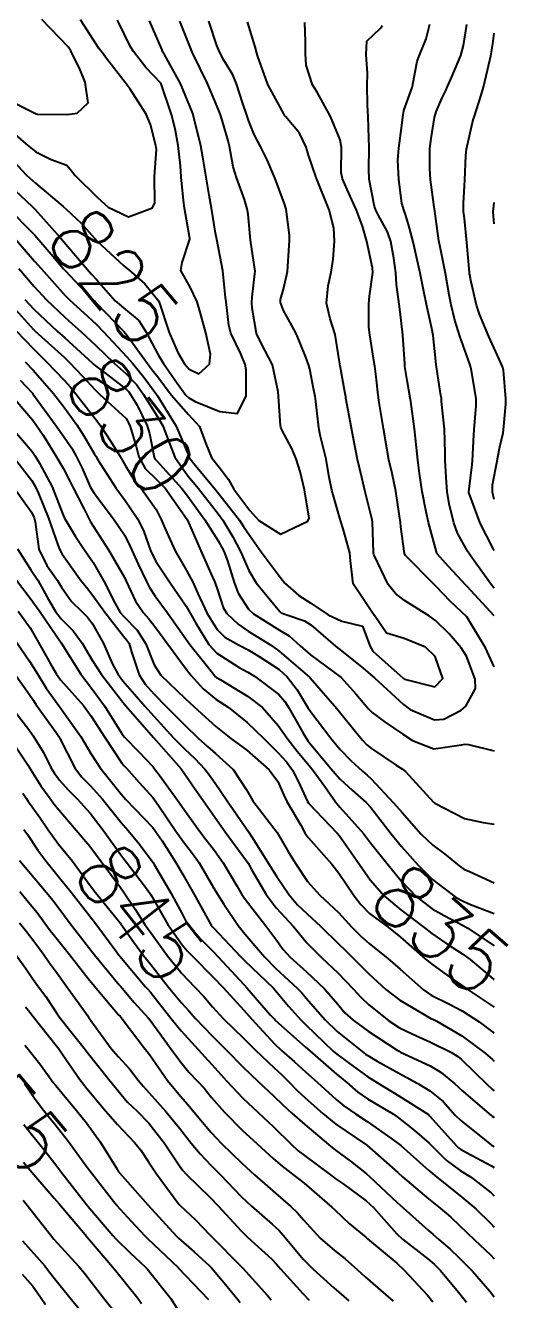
# Model space of a CAD drawing. Header units: metres. Extents: x 307586 to 320046, y 7427249 to 7434250.
# Drawn here: x 320014.8 to 320045.8, y 7429487.6 to 7429569.3 of the extents above; entities that cross this region are included whole.
import ezdxf
from ezdxf.enums import TextEntityAlignment as Align

# ---------------------------------------------------------------- set-up
doc = ezdxf.new("R2010")
doc.units = ezdxf.units.M
doc.header["$MEASUREMENT"] = 0
for name, color, linetype in [('Cotas', 45, 'Continuous'), ('Curvas de Nivel 1m', 11, 'Continuous'), ('Curvas de Nivel 5m', 15, 'Continuous')]:
    doc.layers.add(name, color=color, linetype=linetype)
doc.styles.add('Style-STANDARD', font='STANDARD.shx')

msp = doc.modelspace()

# ---------------------------------------------------------------- linework, layer by layer
at = {"layer": 'Curvas de Nivel 1m', "flags": 128}
for points, elevation in [([(320013.478, 7429559.409), (320015.246, 7429557.732), (320015.451, 7429557.521), (320017.065, 7429555.714), (320017.427, 7429555.294), (320018.797, 7429553.689), (320019.085, 7429553.37), (320019.396, 7429553.033), (320020.6, 7429551.668), (320021.376, 7429550.993), (320022.117, 7429550.395), (320022.587, 7429549.642), (320023.341, 7429548.187), (320023.695, 7429547.626), (320024.559, 7429546.379), (320025.131, 7429545.612), (320025.31, 7429545.426), (320025.722, 7429545.191), (320027.297, 7429544.558), (320028.436, 7429544.432), (320029, 7429545.565), (320028.985, 7429547.221), (320028.934, 7429547.566), (320028.653, 7429548.26), (320028.019, 7429549.58), (320027.876, 7429550.09), (320027.702, 7429551.585), (320027.676, 7429551.876), (320027.489, 7429553.589), (320027.41, 7429554.036), (320027.109, 7429555.593), (320027.037, 7429555.994), (320026.761, 7429557.597), (320026.62, 7429558.444), (320026.428, 7429559.601), (320026.214, 7429560.885), (320026.08, 7429561.604), (320025.621, 7429563.51), (320025.589, 7429563.609), (320025.526, 7429563.794), (320024.778, 7429565.618), (320023.768, 7429567.431), (320023.653, 7429567.629), (320023.576, 7429567.809), (320022.784, 7429569.642)], 826), ([(320013.514, 7429562.905), (320014.871, 7429561.736), (320015.498, 7429561.224), (320016.492, 7429560.721), (320017.489, 7429560.368), (320017.788, 7429560.007), (320018.018, 7429559.702), (320019.462, 7429558.297), (320020.143, 7429557.673), (320021.447, 7429557.041), (320022.983, 7429557.637), (320023.133, 7429557.959), (320023.11, 7429559.636), (320023.236, 7429561.37), (320023.21, 7429561.634), (320022.849, 7429562.972), (320022.585, 7429563.644), (320021.547, 7429565.256), (320021.223, 7429565.663), (320020.031, 7429567.212), (320019.685, 7429567.679), (320019.575, 7429567.834), (320018.375, 7429569.698)], 824), ([(320013.537, 7429564.668), (320015.393, 7429563.731), (320015.522, 7429563.666), (320015.603, 7429563.649), (320017.522, 7429563.623), (320018.156, 7429563.701), (320018.858, 7429564.365), (320018.676, 7429565.693), (320018.351, 7429566.488), (320017.748, 7429567.707), (320017.577, 7429567.959), (320015.89, 7429569.727)], 823), ([(320013.58, 7429557.749), (320015.434, 7429555.875), (320015.565, 7429555.729), (320016.485, 7429554.651), (320017.288, 7429553.711), (320017.402, 7429553.583), (320018.313, 7429552.617), (320019.234, 7429551.682), (320019.308, 7429551.607), (320019.382, 7429551.541), (320021.178, 7429549.662), (320021.36, 7429549.436), (320022.658, 7429547.64), (320022.951, 7429547.257), (320023.324, 7429546.772), (320024.181, 7429545.621), (320025.294, 7429544.357), (320026.006, 7429543.603), (320026.424, 7429542.446), (320026.773, 7429541.595), (320027.257, 7429540.975), (320027.869, 7429540.2), (320028.212, 7429539.575), (320029.222, 7429538.193), (320029.814, 7429537.554), (320031.204, 7429536.676), (320032.955, 7429537.514), (320033.03, 7429537.699), (320032.739, 7429539.518), (320032.447, 7429540.714), (320032.193, 7429541.526), (320031.92, 7429542.18), (320031.281, 7429543.377), (320031.211, 7429543.541), (320031.192, 7429543.633), (320031.06, 7429545.543), (320031.046, 7429545.813), (320030.679, 7429547.547), (320029.929, 7429548.979), (320029.649, 7429549.557), (320029.379, 7429551.183), (320029.354, 7429551.532), (320029.352, 7429551.56), (320029.386, 7429551.895), (320029.56, 7429553.4), (320029.566, 7429553.558), (320029.418, 7429554.547), (320029.274, 7429555.562), (320029.112, 7429557.227), (320029.051, 7429557.566), (320028.877, 7429558.153), (320028.365, 7429559.577), (320028.169, 7429560.259), (320027.92, 7429561.584), (320027.84, 7429561.919), (320027.518, 7429563.049), (320027.35, 7429563.592), (320027.249, 7429563.871), (320026.509, 7429565.6), (320025.572, 7429567.537), (320025.539, 7429567.61), (320025.507, 7429567.677), (320024.731, 7429569.619)], 827), ([(320014.083, 7429555.743), (320015.41, 7429554.214), (320015.836, 7429553.726), (320017.386, 7429552.01), (320017.531, 7429551.855), (320017.684, 7429551.705), (320018.575, 7429550.892), (320019.368, 7429550.153), (320019.842, 7429549.675), (320021.339, 7429548.07), (320021.699, 7429547.655), (320022.437, 7429546.756), (320023.268, 7429545.631), (320023.312, 7429545.569), (320024.5, 7429543.618), (320025.265, 7429541.792), (320025.348, 7429541.609), (320025.638, 7429541.227), (320026.98, 7429539.593), (320027.238, 7429539.269), (320028.564, 7429537.57), (320028.826, 7429537.183), (320029.203, 7429536.607), (320029.963, 7429535.552), (320031.168, 7429533.912), (320031.469, 7429533.535), (320032.369, 7429532.736), (320033.15, 7429532.256), (320034.248, 7429531.499), (320035.139, 7429531.099), (320036.445, 7429530.786), (320036.95, 7429529.463), (320037.119, 7429529.178), (320039.058, 7429527.44), (320039.093, 7429527.41), (320039.158, 7429527.374), (320041.088, 7429526.891), (320041.607, 7429527.412), (320041.114, 7429528.836), (320040.502, 7429529.426), (320039.128, 7429529.991), (320038.002, 7429530.322), (320037.235, 7429531.469), (320037.199, 7429531.525), (320037.144, 7429531.574), (320035.854, 7429533.483), (320035.694, 7429534.976), (320035.646, 7429535.485), (320035.208, 7429537.031), (320035.072, 7429537.491), (320035.007, 7429537.701), (320034.498, 7429539.497), (320034.299, 7429540.453), (320034.116, 7429541.501), (320033.749, 7429543.034), (320033.656, 7429543.506), (320033.43, 7429545.39), (320033.412, 7429545.509), (320033.318, 7429546.031), (320033.083, 7429547.267), (320033.014, 7429547.515), (320032.813, 7429548.045), (320032.218, 7429549.527), (320031.923, 7429550.086), (320031.378, 7429551.028), (320031.188, 7429551.542), (320031.187, 7429551.74), (320031.392, 7429552.415), (320031.651, 7429553.536), (320031.754, 7429555.209), (320031.77, 7429555.535), (320031.779, 7429555.878), (320031.551, 7429557.539), (320031.458, 7429557.887), (320030.828, 7429559.547), (320030.334, 7429560.712), (320029.922, 7429561.556), (320029.511, 7429562.342), (320029.155, 7429563.201), (320029.029, 7429563.567), (320028.776, 7429564.329), (320028.382, 7429565.578), (320028.143, 7429566.165), (320027.568, 7429567.104), (320027.299, 7429567.593), (320027.119, 7429568.055), (320026.596, 7429569.6)], 828), ([(320014.416, 7429553.74), (320015.391, 7429552.579), (320016.195, 7429551.722), (320017.372, 7429550.607), (320017.845, 7429550.181), (320018.382, 7429549.695), (320019.35, 7429548.789), (320020.535, 7429547.668), (320021.326, 7429546.942), (320021.95, 7429546.282), (320022.411, 7429545.644), (320023.292, 7429544.265), (320023.658, 7429543.626), (320023.888, 7429543.013), (320024.41, 7429541.619), (320025.251, 7429540.419), (320025.934, 7429539.603), (320027.219, 7429537.972), (320027.493, 7429537.586), (320028.142, 7429536.516), (320028.64, 7429535.568), (320029.175, 7429534.355), (320029.635, 7429533.555), (320031.145, 7429531.714), (320031.246, 7429531.641), (320031.547, 7429531.534), (320032.736, 7429531.113), (320033.136, 7429530.856), (320034.729, 7429529.494), (320035.118, 7429529.186), (320036.515, 7429528.055), (320037.095, 7429527.571), (320037.215, 7429527.459), (320039.076, 7429525.745), (320039.505, 7429525.436), (320041.063, 7429524.764), (320041.675, 7429524.799), (320042.78, 7429525.394), (320043.076, 7429525.649), (320043.705, 7429526.766), (320043.673, 7429527.384), (320043.115, 7429528.847), (320042.786, 7429529.395), (320042.016, 7429530.291), (320041.14, 7429531.136), (320040.75, 7429531.424), (320039.153, 7429532.42), (320038.578, 7429532.869), (320038.094, 7429533.456), (320037.191, 7429535.369), (320037.163, 7429535.47), (320037.157, 7429535.507), (320037.099, 7429537.471), (320037.084, 7429537.603), (320036.601, 7429539.476), (320036.404, 7429540.326), (320036.129, 7429541.481), (320035.846, 7429542.915), (320035.747, 7429543.485), (320035.388, 7429545.413), (320035.377, 7429545.489), (320035.316, 7429545.81), (320035.018, 7429547.493), (320034.966, 7429547.866), (320034.698, 7429549.497), (320034.372, 7429550.501), (320034.136, 7429551.502), (320034.263, 7429552.632), (320034.453, 7429553.5), (320034.581, 7429554.333), (320034.655, 7429555.498), (320034.616, 7429556.323), (320034.324, 7429557.501), (320033.521, 7429559.471), (320033.504, 7429559.51), (320033.484, 7429559.574), (320032.998, 7429561.017), (320032.835, 7429561.52), (320032.405, 7429562.419), (320031.522, 7429563.481), (320031.475, 7429563.54), (320031.399, 7429563.667), (320030.393, 7429565.552), (320029.72, 7429567.41), (320029.685, 7429567.559), (320029.579, 7429567.961), (320029.07, 7429569.568)], 829), ([(320044.903, 7429531.437), (320043.162, 7429533.33), (320043.132, 7429533.36), (320043.104, 7429533.391), (320041.981, 7429534.608), (320041.238, 7429535.419), (320041.221, 7429535.447), (320041.194, 7429535.539), (320040.689, 7429537.425), (320040.539, 7429538.111), (320040.287, 7429539.43), (320040.103, 7429540.583), (320039.999, 7429541.433), (320039.857, 7429542.854), (320039.794, 7429543.435), (320039.55, 7429545.197), (320039.508, 7429545.438), (320039.324, 7429546.545), (320039.198, 7429547.309), (320039.177, 7429547.442), (320039.163, 7429547.615), (320039.042, 7429549.445), (320038.879, 7429550.949), (320038.808, 7429551.449), (320038.642, 7429552.698), (320038.587, 7429553.452), (320038.475, 7429554.396), (320038.266, 7429555.458), (320038.058, 7429556.08), (320037.45, 7429557.184), (320037.307, 7429557.471), (320037.222, 7429557.707), (320036.892, 7429559.476), (320036.87, 7429560.096), (320036.878, 7429561.476), (320036.857, 7429562.129), (320036.821, 7429563.477), (320036.774, 7429564.238), (320036.751, 7429565.478), (320036.779, 7429566.26), (320036.697, 7429567.479), (320036.742, 7429568.322), (320037.598, 7429569.143), (320037.728, 7429569.341)], 831), ([(320044.903, 7429533.216), (320044.773, 7429533.374), (320043.607, 7429534.966), (320043.325, 7429535.389), (320043.195, 7429535.595), (320042.552, 7429536.746), (320042.317, 7429537.403), (320042.019, 7429538.621), (320041.875, 7429539.411), (320041.832, 7429539.995), (320041.762, 7429541.413), (320041.752, 7429541.897), (320041.706, 7429543.414), (320041.532, 7429545.194), (320041.512, 7429545.417), (320041.489, 7429545.592), (320041.324, 7429546.567), (320041.197, 7429547.421), (320041.182, 7429547.574), (320040.987, 7429549.424), (320040.91, 7429549.883), (320040.567, 7429551.428), (320040.342, 7429552.482), (320040.149, 7429553.433), (320039.793, 7429555.07), (320039.704, 7429555.437), (320039.443, 7429556.4), (320039.203, 7429557.196), (320039.117, 7429557.445), (320038.988, 7429557.919), (320038.782, 7429559.451), (320038.728, 7429560.684), (320038.783, 7429561.451), (320038.976, 7429562.907), (320039.037, 7429563.447), (320039.109, 7429563.866), (320039.548, 7429565.12), (320039.631, 7429565.359), (320039.653, 7429565.439), (320039.967, 7429567.038), (320040.115, 7429567.435), (320040.548, 7429568.471), (320040.768, 7429569.428)], 832), ([(320044.903, 7429535.639), (320044.862, 7429535.708), (320043.999, 7429537.382), (320043.285, 7429539.347), (320043.279, 7429539.39), (320043.491, 7429541.157), (320043.512, 7429541.388), (320043.599, 7429543.067), (320043.62, 7429543.387), (320043.75, 7429544.942), (320043.737, 7429545.386), (320043.429, 7429547.292), (320043.404, 7429547.389), (320043.336, 7429547.588), (320042.697, 7429549.4), (320042.377, 7429550.409), (320042.138, 7429551.409), (320042.02, 7429552.041), (320041.768, 7429553.415), (320041.428, 7429555.117), (320041.366, 7429555.421), (320041.345, 7429555.509), (320041.096, 7429557.424), (320041.034, 7429557.849), (320040.815, 7429559.427), (320040.768, 7429560.15), (320040.781, 7429561.427), (320040.849, 7429562.087), (320041.065, 7429563.425), (320041.169, 7429563.783), (320041.541, 7429564.647), (320041.799, 7429565.166), (320041.912, 7429565.415), (320042.177, 7429566.028), (320042.763, 7429567.402), (320042.931, 7429568.051), (320043.141, 7429569.397)], 833), ([(320044.903, 7429538.913), (320044.786, 7429539.375), (320044.783, 7429539.839), (320045.093, 7429541.372), (320045.119, 7429541.517), (320045.272, 7429542.282), (320045.47, 7429543.179), (320045.5, 7429543.368), (320045.648, 7429545.027), (320045.645, 7429545.367), (320045.496, 7429547.203), (320045.463, 7429547.369), (320045.337, 7429547.675), (320044.548, 7429549.378), (320043.949, 7429550.813), (320043.762, 7429551.386), (320043.399, 7429552.972), (320043.336, 7429553.325), (320043.323, 7429553.391), (320043.311, 7429553.485), (320043.147, 7429555.394), (320042.998, 7429556.947), (320042.943, 7429557.398), (320042.924, 7429557.935), (320043.022, 7429559.397), (320043.085, 7429560.982), (320043.127, 7429561.396), (320043.52, 7429563.106), (320043.575, 7429563.337), (320043.586, 7429563.389), (320044.066, 7429564.864), (320044.205, 7429565.383), (320044.469, 7429566.475), (320044.68, 7429567.379), (320044.807, 7429568.156), (320044.903, 7429568.839)], 834), ([(320013.623, 7429551.748), (320015.364, 7429549.818), (320015.45, 7429549.729), (320017.338, 7429548.023), (320017.667, 7429547.705), (320018.472, 7429546.841), (320019.316, 7429545.947), (320019.598, 7429545.677), (320021.29, 7429544.113), (320021.541, 7429543.656), (320021.929, 7429542.309), (320022.104, 7429541.647), (320022.514, 7429540.899), (320023.249, 7429540.191), (320023.792, 7429539.625), (320025.213, 7429537.625), (320025.237, 7429537.585), (320026.089, 7429535.601), (320026.845, 7429533.916), (320026.986, 7429533.592), (320027.158, 7429533.099), (320027.527, 7429531.965), (320027.75, 7429531.581), (320028.471, 7429530.905), (320029.132, 7429530.46), (320030.615, 7429529.545), (320031.117, 7429529.176), (320033.051, 7429527.511), (320033.069, 7429527.487), (320033.092, 7429527.457), (320034.809, 7429525.493), (320035.068, 7429525.174), (320036.463, 7429523.469), (320036.743, 7429523.168), (320037.038, 7429522.922), (320038.615, 7429521.856), (320039.024, 7429521.591), (320039.205, 7429521.438), (320041.003, 7429519.468), (320041.031, 7429519.448), (320041.086, 7429519.419), (320042.989, 7429518.437), (320044.19, 7429518.173), (320044.903, 7429518.067)], 831), ([(320014.235, 7429549.741), (320015.346, 7429548.588), (320016.214, 7429547.721), (320017.321, 7429546.566), (320017.728, 7429546.115), (320018.072, 7429545.699), (320019.289, 7429544.118), (320019.624, 7429543.677), (320020.308, 7429542.635), (320020.923, 7429541.663), (320021.257, 7429541.066), (320021.793, 7429540.196), (320022.239, 7429539.645), (320023.222, 7429538.256), (320023.544, 7429537.627), (320023.802, 7429537.029), (320024.442, 7429535.618), (320025.174, 7429534.356), (320025.568, 7429533.606), (320025.889, 7429532.87), (320026.5, 7429531.596), (320027.133, 7429530.562), (320027.62, 7429530.075), (320028.502, 7429529.569), (320029.118, 7429529.248), (320029.826, 7429528.839), (320031.1, 7429527.996), (320031.622, 7429527.532), (320032.256, 7429526.694), (320032.974, 7429525.511), (320033.071, 7429525.361), (320034.497, 7429523.495), (320035.036, 7429522.847), (320035.702, 7429522.152), (320036.448, 7429521.469), (320036.761, 7429521.205), (320037.018, 7429520.969), (320038.451, 7429519.446), (320038.994, 7429518.824), (320040.214, 7429517.428), (320040.966, 7429516.724), (320041.706, 7429516.154), (320042.654, 7429515.394), (320042.95, 7429515.187), (320043.309, 7429515.025), (320044.903, 7429514.304)], 832), ([(320014.824, 7429547.735), (320015.328, 7429547.199), (320016.633, 7429545.717), (320017.3, 7429544.852), (320018.131, 7429543.697), (320018.589, 7429543.003), (320019.264, 7429541.812), (320019.342, 7429541.679), (320019.482, 7429541.457), (320020.639, 7429539.666), (320021.231, 7429538.836), (320022.046, 7429537.647), (320022.426, 7429536.862), (320022.863, 7429535.635), (320023.183, 7429534.965), (320024.082, 7429533.621), (320025.147, 7429532.05), (320025.41, 7429531.607), (320025.768, 7429530.973), (320026.608, 7429529.595), (320027.115, 7429529.043), (320028.553, 7429528.116), (320029.097, 7429527.817), (320029.532, 7429527.556), (320031.082, 7429526.4), (320031.48, 7429525.937), (320031.731, 7429525.53), (320032.655, 7429523.909), (320032.887, 7429523.512), (320032.954, 7429523.423), (320033.041, 7429523.316), (320034.542, 7429521.495), (320035.018, 7429520.957), (320035.787, 7429520.255), (320036.698, 7429519.465), (320036.998, 7429519.137), (320038.285, 7429517.447), (320038.965, 7429516.624), (320040.028, 7429515.429), (320040.939, 7429514.507), (320042.395, 7429513.398), (320042.742, 7429513.213), (320042.92, 7429513.127), (320043.385, 7429512.919), (320044.903, 7429512.326)], 833), ([(320014.493, 7429546.567), (320015.284, 7429545.73), (320015.312, 7429545.693), (320016.74, 7429543.715), (320017.275, 7429542.968), (320017.786, 7429542.22), (320018.092, 7429541.698), (320018.471, 7429540.908), (320019.015, 7429539.683), (320019.237, 7429539.304), (320020.483, 7429537.667), (320021.202, 7429536.589), (320021.512, 7429535.971), (320021.651, 7429535.653), (320022.073, 7429534.753), (320022.596, 7429533.639), (320022.791, 7429533.267), (320023.154, 7429532.702), (320023.939, 7429531.622), (320025.127, 7429529.968), (320025.391, 7429529.607), (320026.509, 7429528.182), (320026.986, 7429527.582), (320027.037, 7429527.525), (320027.092, 7429527.482), (320027.319, 7429527.349), (320029.08, 7429526.283), (320030.038, 7429525.55), (320031.056, 7429524.405), (320031.671, 7429523.531), (320032.262, 7429522.749), (320033.026, 7429521.838), (320033.288, 7429521.507), (320034.029, 7429520.483), (320034.726, 7429519.493), (320034.998, 7429519.156), (320036.517, 7429517.467), (320036.715, 7429517.209), (320036.967, 7429516.867), (320038.095, 7429515.449), (320038.938, 7429514.437), (320039.891, 7429513.43), (320040.915, 7429512.635), (320041.697, 7429512.195), (320042.905, 7429511.569), (320043.212, 7429511.387), (320044.892, 7429510.263), (320044.903, 7429510.256)], 834), ([(320013.765, 7429543.745), (320015.265, 7429541.987), (320015.446, 7429541.728), (320015.746, 7429541.237), (320016.554, 7429539.717), (320017.217, 7429538.007), (320017.341, 7429537.708), (320018.043, 7429536.539), (320018.612, 7429535.689), (320019.181, 7429534.855), (320019.868, 7429533.673), (320020.592, 7429532.222), (320020.916, 7429531.662), (320021.14, 7429531.395), (320022.005, 7429530.521), (320022.567, 7429529.638), (320023.103, 7429528.294), (320023.517, 7429527.626), (320025.078, 7429526.135), (320025.351, 7429525.881), (320025.652, 7429525.601), (320027.054, 7429524.332), (320028.02, 7429523.57), (320029.036, 7429522.819), (320030.475, 7429521.545), (320031.015, 7429520.798), (320031.41, 7429519.937), (320031.612, 7429519.531), (320032.501, 7429517.996), (320032.761, 7429517.513), (320032.84, 7429517.38), (320032.97, 7429517.204), (320034.484, 7429515.495), (320034.944, 7429514.914), (320035.926, 7429513.475), (320036.35, 7429512.902), (320036.912, 7429512.342), (320038.092, 7429511.448), (320038.897, 7429510.822), (320040.479, 7429509.424), (320040.878, 7429509.093), (320041.91, 7429508.361), (320042.858, 7429507.697), (320043.289, 7429507.386), (320044.843, 7429506.356), (320044.903, 7429506.312)], 836), ([(320013.988, 7429541.743), (320015.247, 7429540.121), (320015.479, 7429539.728), (320015.672, 7429539.29), (320016.306, 7429537.719), (320016.916, 7429535.993), (320017.016, 7429535.712), (320017.188, 7429535.402), (320018.42, 7429533.691), (320018.746, 7429533.273), (320019.154, 7429532.754), (320019.925, 7429531.672), (320021.128, 7429530.124), (320021.34, 7429529.872), (320021.48, 7429529.655), (320021.649, 7429529.118), (320022.137, 7429527.644), (320022.51, 7429527.062), (320023.081, 7429526.431), (320023.873, 7429525.622), (320025.055, 7429524.423), (320025.91, 7429523.597), (320026.505, 7429523.056), (320027.033, 7429522.605), (320028.151, 7429521.569), (320029.01, 7429520.272), (320029.43, 7429519.556), (320030.973, 7429517.54), (320031.709, 7429516.277), (320032.184, 7429515.522), (320032.936, 7429514.382), (320033.715, 7429513.502), (320034.912, 7429512.402), (320035.346, 7429511.922), (320035.749, 7429511.477), (320036.335, 7429510.906), (320036.892, 7429510.408), (320038.073, 7429509.448), (320038.873, 7429508.753), (320040.358, 7429507.425), (320040.85, 7429507.1), (320041.985, 7429506.544), (320042.84, 7429506.091), (320043.933, 7429505.379), (320044.823, 7429504.724), (320044.903, 7429504.665)], 837), ([(320014.059, 7429539.742), (320015.218, 7429538.09), (320015.404, 7429537.728), (320015.468, 7429537.469), (320015.701, 7429535.725), (320016.217, 7429534.68), (320016.895, 7429533.713), (320017.159, 7429533.284), (320017.799, 7429532.349), (320018.481, 7429531.69), (320018.816, 7429531.361), (320019.135, 7429530.927), (320019.842, 7429529.673), (320020.427, 7429528.343), (320020.792, 7429527.663), (320021.089, 7429527.266), (320021.841, 7429526.409), (320022.494, 7429525.639), (320023.063, 7429524.991), (320024.331, 7429523.617), (320025.036, 7429522.908), (320025.705, 7429522.275), (320026.353, 7429521.59), (320026.647, 7429521.214), (320027.014, 7429520.691), (320027.78, 7429519.572), (320028.977, 7429517.827), (320029.159, 7429517.558), (320029.512, 7429517.01), (320030.433, 7429515.545), (320030.941, 7429514.727), (320031.754, 7429513.528), (320032.295, 7429512.898), (320032.911, 7429512.313), (320033.792, 7429511.501), (320034.892, 7429510.409), (320035.355, 7429509.95), (320035.832, 7429509.476), (320036.868, 7429508.452), (320037.95, 7429507.449), (320038.846, 7429506.772), (320040.42, 7429505.841), (320040.835, 7429505.603), (320040.956, 7429505.54), (320041.213, 7429505.414), (320042.819, 7429504.488), (320044.313, 7429503.375), (320044.799, 7429502.952), (320044.903, 7429502.861)], 838), ([(320014.318, 7429535.739), (320015.173, 7429534.395), (320015.623, 7429533.725), (320016.227, 7429532.644), (320016.761, 7429531.714), (320017.138, 7429531.247), (320017.905, 7429530.473), (320018.466, 7429529.69), (320019.107, 7429528.592), (320019.707, 7429527.674), (320021.075, 7429525.896), (320021.184, 7429525.768), (320021.279, 7429525.657), (320023.043, 7429523.63), (320024.815, 7429521.612), (320025.02, 7429521.339), (320025.716, 7429520.306), (320026.229, 7429519.592), (320026.987, 7429518.513), (320027.644, 7429517.573), (320028.955, 7429515.8), (320029.118, 7429515.558), (320029.341, 7429515.162), (320030.28, 7429513.546), (320030.914, 7429512.694), (320031.47, 7429512.093), (320032, 7429511.524), (320032.41, 7429511.03), (320032.892, 7429510.448), (320033.83, 7429509.501), (320034.868, 7429508.52), (320035.886, 7429507.474), (320036.347, 7429506.967), (320036.843, 7429506.497), (320038.14, 7429505.447), (320038.826, 7429505.003), (320039.645, 7429504.607), (320040.813, 7429504.082), (320042.156, 7429503.4), (320042.56, 7429503.153), (320042.799, 7429502.953), (320044.423, 7429501.374), (320044.78, 7429501.055), (320044.903, 7429500.959)], 839), ([(320014.376, 7429531.738), (320015.132, 7429530.66), (320015.68, 7429529.724), (320016.451, 7429528.361), (320016.832, 7429527.704), (320016.934, 7429527.545), (320017.089, 7429527.341), (320018.557, 7429525.685), (320019.063, 7429524.997), (320019.898, 7429523.671), (320021.026, 7429521.986), (320021.171, 7429521.805), (320021.311, 7429521.656), (320022.121, 7429520.751), (320023.004, 7429519.774), (320023.116, 7429519.629), (320023.365, 7429519.259), (320024.476, 7429517.615), (320024.966, 7429516.938), (320025.55, 7429516.192), (320025.971, 7429515.595), (320026.929, 7429513.953), (320027.154, 7429513.578), (320027.564, 7429512.926), (320028.48, 7429511.564), (320028.898, 7429511.022), (320030.16, 7429509.547), (320030.872, 7429508.827), (320032.294, 7429507.518), (320032.569, 7429507.233), (320032.847, 7429506.901), (320034.052, 7429505.498), (320034.822, 7429504.75), (320036.44, 7429503.465), (320036.652, 7429503.313), (320036.8, 7429503.208), (320037.4, 7429502.851), (320038.789, 7429502.077), (320040, 7429501.428), (320040.778, 7429500.955), (320041.621, 7429500.257), (320042.402, 7429499.395), (320042.758, 7429499.038), (320044.376, 7429497.736), (320044.734, 7429497.468), (320044.901, 7429497.367), (320044.903, 7429497.366)], 841), ([(320014.267, 7429529.739), (320015.105, 7429528.52), (320015.607, 7429527.722), (320016.17, 7429526.799), (320016.957, 7429525.702), (320017.071, 7429525.552), (320018.398, 7429523.686), (320019.032, 7429522.607), (320019.623, 7429521.674), (320021.006, 7429519.961), (320021.149, 7429519.802), (320021.283, 7429519.656), (320022.977, 7429517.876), (320023.168, 7429517.628), (320023.596, 7429516.995), (320024.478, 7429515.615), (320024.941, 7429514.834), (320025.641, 7429513.599), (320026.097, 7429512.774), (320026.751, 7429511.582), (320026.817, 7429511.496), (320026.901, 7429511.405), (320028.637, 7429509.562), (320028.879, 7429509.311), (320030.739, 7429507.541), (320030.852, 7429507.421), (320031.703, 7429506.389), (320032.494, 7429505.515), (320032.828, 7429505.18), (320034.573, 7429503.492), (320034.801, 7429503.301), (320035.854, 7429502.535), (320036.787, 7429501.858), (320037.408, 7429501.454), (320038.775, 7429500.631), (320040.69, 7429499.421), (320040.762, 7429499.355), (320042.507, 7429497.393), (320042.622, 7429497.282), (320042.731, 7429497.2), (320043.127, 7429496.988), (320044.721, 7429496.135), (320044.903, 7429496.018)], 842), ([(320014.143, 7429527.739), (320015.08, 7429526.417), (320015.349, 7429526), (320015.534, 7429525.723), (320016.807, 7429523.943), (320016.977, 7429523.701), (320017, 7429523.659), (320017.042, 7429523.574), (320018, 7429521.69), (320018.44, 7429521.109), (320019.011, 7429520.535), (320019.785, 7429519.672), (320020.981, 7429518.177), (320021.42, 7429517.653), (320022.125, 7429516.803), (320022.954, 7429515.715), (320023.009, 7429515.629), (320023.103, 7429515.476), (320024.181, 7429513.617), (320024.909, 7429512.263), (320025.135, 7429511.836), (320025.288, 7429511.604), (320026.036, 7429510.735), (320026.886, 7429509.883), (320027.183, 7429509.577), (320028.856, 7429507.759), (320029.039, 7429507.558), (320030.562, 7429505.816), (320030.805, 7429505.54), (320030.832, 7429505.511), (320031.046, 7429505.32), (320032.806, 7429503.748), (320033.068, 7429503.507), (320034.788, 7429502.021), (320035.083, 7429501.782), (320035.446, 7429501.48), (320036.161, 7429500.854), (320036.773, 7429500.427), (320038.445, 7429499.443), (320038.76, 7429499.224), (320039.782, 7429498.395), (320040.736, 7429497.593), (320040.907, 7429497.417), (320041.824, 7429496.503), (320042.717, 7429495.841), (320043.453, 7429495.383), (320044.699, 7429494.412), (320044.903, 7429494.203)], 843), ([(320013.822, 7429525.743), (320015.049, 7429524.133), (320015.34, 7429523.726), (320015.986, 7429522.669), (320016.47, 7429521.708), (320016.671, 7429521.359), (320017.015, 7429520.901), (320017.579, 7429520.265), (320018.159, 7429519.688), (320018.989, 7429518.779), (320019.828, 7429517.671), (320020.957, 7429516.102), (320021.146, 7429515.848), (320021.299, 7429515.655), (320022.468, 7429514.099), (320022.821, 7429513.632), (320022.864, 7429513.572), (320022.921, 7429513.468), (320023.98, 7429511.619), (320024.89, 7429510.311), (320025.216, 7429509.935), (320025.543, 7429509.6), (320026.863, 7429508.273), (320027.523, 7429507.573), (320028.839, 7429506.12), (320029.35, 7429505.555), (320030.809, 7429503.96), (320031.261, 7429503.533), (320032.089, 7429502.814), (320032.79, 7429502.177), (320033.546, 7429501.502), (320034.772, 7429500.387), (320035.263, 7429499.978), (320035.996, 7429499.471), (320036.756, 7429498.971), (320038.276, 7429497.909), (320038.735, 7429497.579), (320038.912, 7429497.438), (320040.717, 7429495.837), (320040.939, 7429495.641), (320041.218, 7429495.412), (320042.696, 7429494.241), (320043.72, 7429493.38), (320044.674, 7429492.456), (320044.903, 7429492.205)], 844), ([(320014.664, 7429520.067), (320014.877, 7429519.731), (320014.991, 7429519.569), (320015.763, 7429518.497), (320016.303, 7429517.71), (320016.574, 7429517.311), (320016.964, 7429516.793), (320017.857, 7429515.691), (320018.931, 7429514.223), (320019.339, 7429513.676), (320020.904, 7429511.727), (320020.932, 7429511.689), (320020.952, 7429511.659), (320021.763, 7429510.518), (320022.418, 7429509.637), (320022.874, 7429509.059), (320024, 7429507.619), (320024.843, 7429506.604), (320025.317, 7429506.082), (320025.75, 7429505.596), (320026.816, 7429504.481), (320027.721, 7429503.571), (320028.792, 7429502.46), (320029.753, 7429501.55), (320030.774, 7429500.604), (320031.316, 7429500.079), (320031.928, 7429499.523), (320032.752, 7429498.793), (320034.27, 7429497.495), (320034.729, 7429497.137), (320035.675, 7429496.428), (320036.715, 7429495.632), (320036.913, 7429495.458), (320038.688, 7429493.786), (320039.067, 7429493.436), (320040.669, 7429492.016), (320040.986, 7429491.736), (320041.355, 7429491.41), (320042.054, 7429490.797), (320042.651, 7429490.239), (320043.516, 7429489.381), (320044.624, 7429488.097), (320044.903, 7429487.716)], 846), ([(320014.728, 7429517.732), (320014.97, 7429517.408), (320015.634, 7429516.394), (320016.136, 7429515.712), (320016.938, 7429514.725), (320017.765, 7429513.692), (320018.909, 7429512.241), (320019.352, 7429511.676), (320020.698, 7429509.849), (320020.836, 7429509.66), (320020.882, 7429509.603), (320022.545, 7429507.635), (320022.686, 7429507.468), (320022.849, 7429507.278), (320024.158, 7429505.617), (320024.821, 7429504.808), (320025.91, 7429503.593), (320026.341, 7429503.129), (320026.794, 7429502.64), (320027.757, 7429501.57), (320028.772, 7429500.485), (320029.766, 7429499.55), (320030.749, 7429498.641), (320031.878, 7429497.523), (320032.321, 7429497.108), (320032.726, 7429496.789), (320034.494, 7429495.492), (320034.71, 7429495.329), (320035.211, 7429494.976), (320036.689, 7429493.885), (320037.153, 7429493.455), (320038.666, 7429491.766), (320039.014, 7429491.436), (320040.65, 7429490.157), (320041.052, 7429489.819), (320041.447, 7429489.408), (320042.622, 7429488.026), (320043.118, 7429487.385)], 847), ([(320014.466, 7429515.735), (320014.944, 7429515.156), (320016.176, 7429513.711), (320016.512, 7429513.299), (320016.914, 7429512.759), (320017.711, 7429511.692), (320018.888, 7429510.164), (320019.267, 7429509.676), (320020.854, 7429507.754), (320020.93, 7429507.659), (320021.814, 7429506.617), (320022.718, 7429505.632), (320022.831, 7429505.492), (320024.188, 7429503.616), (320024.795, 7429502.781), (320025.325, 7429502.139), (320025.856, 7429501.594), (320026.304, 7429501.112), (320026.772, 7429500.528), (320027.599, 7429499.572), (320028.746, 7429498.414), (320029.691, 7429497.55), (320030.724, 7429496.608), (320031.297, 7429496.11), (320032.065, 7429495.52), (320032.706, 7429495.024), (320034.496, 7429493.492), (320034.681, 7429493.317), (320035.618, 7429492.421), (320036.664, 7429491.548), (320036.772, 7429491.459), (320038.647, 7429489.879), (320039.136, 7429489.435), (320040.619, 7429487.834), (320040.962, 7429487.415)], 848), ([(320014.47, 7429513.735), (320014.918, 7429513.198), (320015.582, 7429512.392), (320016.085, 7429511.712), (320016.428, 7429511.239), (320016.892, 7429510.654), (320017.658, 7429509.692), (320018.86, 7429508.166), (320019.263, 7429507.676), (320020.834, 7429505.813), (320020.906, 7429505.732), (320020.967, 7429505.658), (320021.515, 7429504.958), (320022.525, 7429503.634), (320022.647, 7429503.478), (320022.799, 7429503.274), (320023.947, 7429501.618), (320024.773, 7429500.612), (320025.243, 7429500.078), (320025.638, 7429499.597), (320026.743, 7429498.285), (320027.417, 7429497.573), (320028.72, 7429496.299), (320029.539, 7429495.552), (320030.698, 7429494.537), (320031.866, 7429493.522), (320032.284, 7429493.121), (320032.675, 7429492.672), (320033.75, 7429491.499), (320034.655, 7429490.705), (320035.338, 7429490.168), (320036.127, 7429489.468), (320036.636, 7429489.005), (320038.432, 7429487.442)], 849), ([(320014.178, 7429509.737), (320014.864, 7429508.809), (320015.294, 7429508.158), (320015.612, 7429507.719), (320016.14, 7429507.005), (320016.835, 7429505.952), (320017.011, 7429505.698), (320017.755, 7429504.755), (320018.604, 7429503.682), (320018.8, 7429503.435), (320020.21, 7429501.666), (320020.776, 7429500.953), (320021.369, 7429500.251), (320021.996, 7429499.642), (320022.752, 7429498.882), (320023.742, 7429497.62), (320024.718, 7429496.139), (320024.941, 7429495.832), (320025.153, 7429495.603), (320026.691, 7429494.096), (320027.188, 7429493.575), (320028.667, 7429491.957), (320029.077, 7429491.556), (320030.649, 7429490.144), (320030.942, 7429489.831), (320031.192, 7429489.532), (320032.62, 7429487.951), (320033.04, 7429487.506)], 851), ([(320014.839, 7429506.345), (320015.116, 7429506.006), (320015.326, 7429505.723), (320016.805, 7429503.86), (320016.928, 7429503.699), (320017.229, 7429503.265), (320018.32, 7429501.685), (320018.777, 7429501.109), (320019.975, 7429499.668), (320020.75, 7429498.787), (320021.833, 7429497.643), (320022.239, 7429497.148), (320022.721, 7429496.4), (320023.236, 7429495.625), (320024.684, 7429493.666), (320024.739, 7429493.609), (320025.753, 7429492.673), (320026.664, 7429491.705), (320026.783, 7429491.579), (320028.644, 7429489.701), (320028.779, 7429489.559), (320030.356, 7429487.803), (320030.589, 7429487.54)], 852), ([(320014.805, 7429503.878), (320014.927, 7429503.728), (320015.756, 7429502.679), (320016.46, 7429501.705), (320016.593, 7429501.516), (320016.779, 7429501.283), (320018.12, 7429499.686), (320018.751, 7429498.898), (320019.627, 7429497.671), (320020.715, 7429495.916), (320020.814, 7429495.758), (320020.892, 7429495.657), (320022.683, 7429493.63), (320024.532, 7429491.611), (320024.662, 7429491.484), (320025.665, 7429490.606), (320026.644, 7429489.714), (320026.772, 7429489.579), (320027.578, 7429488.621), (320028.455, 7429487.562), (320028.611, 7429487.368)], 853), ([(320014.778, 7429501.413), (320015.46, 7429500.417), (320015.999, 7429499.711), (320016.341, 7429499.29), (320016.749, 7429498.779), (320017.599, 7429497.691), (320018.718, 7429496.155), (320019.071, 7429495.676), (320020.475, 7429493.873), (320020.647, 7429493.66), (320020.682, 7429493.615), (320021.61, 7429492.584), (320022.5, 7429491.632), (320022.582, 7429491.551), (320022.661, 7429491.476), (320024.622, 7429489.61), (320024.643, 7429489.588), (320026.56, 7429487.581), (320026.583, 7429487.551)], 854), ([(320014.719, 7429496.367), (320015.006, 7429496.016), (320015.254, 7429495.722), (320016.688, 7429494.066), (320017.003, 7429493.697), (320018.663, 7429491.718), (320018.698, 7429491.68), (320018.952, 7429491.385), (320020.422, 7429489.662), (320020.639, 7429489.396), (320022.053, 7429487.638), (320022.274, 7429487.3)], 856), ([(320014.686, 7429493.937), (320014.853, 7429493.727), (320015.661, 7429492.704), (320016.437, 7429491.703), (320016.659, 7429491.438), (320018.267, 7429489.684), (320018.636, 7429489.236), (320019.834, 7429487.668), (320020.603, 7429486.702)], 857), ([(320014.657, 7429491.316), (320016.072, 7429489.708), (320016.327, 7429489.401), (320016.626, 7429489.019), (320017.685, 7429487.689), (320018.602, 7429486.575)], 858), ([(320014.627, 7429489.174), (320015.302, 7429488.402), (320015.814, 7429487.712), (320016.131, 7429487.23)], 859)]:
    msp.add_lwpolyline(points, dxfattribs=dict(at, elevation=elevation))
at = {"layer": 'Curvas de Nivel 5m', "flags": 128}
for points, elevation in [([(320013.498, 7429561.239), (320014.904, 7429559.736), (320015.475, 7429559.203), (320017.254, 7429557.712), (320017.451, 7429557.542), (320018.401, 7429556.654), (320019.264, 7429555.683), (320019.43, 7429555.495), (320021.157, 7429553.913), (320021.404, 7429553.7), (320021.459, 7429553.659), (320022.494, 7429552.743), (320023.383, 7429551.63), (320024.059, 7429549.623), (320024.615, 7429548.347), (320025.045, 7429547.613), (320025.33, 7429547.281), (320025.953, 7429546.977), (320026.637, 7429547.597), (320026.7, 7429548.239), (320026.399, 7429549.6), (320026.039, 7429550.941), (320025.852, 7429551.605), (320025.392, 7429552.54), (320024.81, 7429553.616), (320024.898, 7429554.128), (320025.388, 7429555.61), (320025.387, 7429555.657), (320025.046, 7429557.614), (320024.98, 7429558.095), (320024.827, 7429559.617), (320024.781, 7429560.326), (320024.631, 7429561.619), (320024.442, 7429562.692), (320024.21, 7429563.623), (320023.552, 7429565.587), (320023.525, 7429565.63), (320022.553, 7429566.635), (320021.764, 7429567.657), (320021.577, 7429567.964), (320020.737, 7429569.669)], 825), ([(320044.903, 7429528.159), (320044.341, 7429529.378), (320043.143, 7429531.366), (320042.109, 7429532.362), (320041.162, 7429533.335), (320041.081, 7429533.421), (320039.191, 7429535.333), (320039.143, 7429535.441), (320038.912, 7429537.146), (320038.882, 7429537.445), (320038.832, 7429537.832), (320038.586, 7429539.45), (320038.367, 7429540.567), (320038.152, 7429541.457), (320038.006, 7429542.195), (320037.8, 7429543.462), (320037.508, 7429545.269), (320037.477, 7429545.468), (320037.455, 7429545.608), (320037.326, 7429546.771), (320037.243, 7429547.471), (320037.231, 7429547.574), (320036.922, 7429549.474), (320036.867, 7429549.976), (320036.857, 7429551.475), (320036.904, 7429551.958), (320037.122, 7429553.473), (320037.103, 7429553.778), (320036.742, 7429555.477), (320036.465, 7429556.457), (320036.067, 7429557.484), (320035.473, 7429558.807), (320035.171, 7429559.493), (320035.079, 7429559.902), (320035.098, 7429561.494), (320035.017, 7429561.985), (320034.412, 7429563.501), (320033.546, 7429565.051), (320033.256, 7429565.514), (320032.837, 7429566.792), (320032.795, 7429567.522), (320032.806, 7429568.3), (320032.756, 7429569.523)], 830), ([(320044.903, 7429556.612), (320044.828, 7429557.376), (320044.894, 7429557.943), (320044.903, 7429557.966)], 835), ([(320014.807, 7429551.736), (320015.377, 7429551.129), (320016.877, 7429549.715), (320017.356, 7429549.279), (320019.125, 7429547.683), (320019.228, 7429547.577), (320019.331, 7429547.484), (320020.024, 7429546.975), (320021.316, 7429545.97), (320021.471, 7429545.815), (320021.583, 7429545.656), (320021.998, 7429544.954), (320022.644, 7429543.64), (320022.794, 7429543.153), (320023.085, 7429541.633), (320023.143, 7429541.513), (320023.26, 7429541.384), (320024.859, 7429539.614), (320025.236, 7429539.143), (320026.335, 7429537.599), (320027.2, 7429536.25), (320027.443, 7429535.834), (320027.572, 7429535.584), (320027.794, 7429534.97), (320028.217, 7429533.574), (320028.484, 7429532.898), (320029.146, 7429531.864), (320029.466, 7429531.557), (320031.133, 7429530.523), (320031.745, 7429530.147), (320032.462, 7429529.52), (320033.114, 7429528.941), (320035.093, 7429527.49), (320036.036, 7429526.43), (320036.849, 7429525.463), (320037.07, 7429525.24), (320037.852, 7429524.662), (320039.049, 7429523.837), (320039.653, 7429523.434), (320041.038, 7429522.906), (320042.807, 7429523.16), (320043.041, 7429523.207), (320043.248, 7429523.181), (320044.903, 7429522.77)], 830), ([(320013.806, 7429545.745), (320015.287, 7429544.014), (320015.5, 7429543.728), (320015.967, 7429543.032), (320016.797, 7429541.715), (320017.255, 7429540.92), (320017.664, 7429540.121), (320017.873, 7429539.701), (320018.586, 7429538.326), (320018.898, 7429537.685), (320019.01, 7429537.482), (320019.208, 7429537.181), (320020.168, 7429535.67), (320021.167, 7429533.95), (320021.307, 7429533.658), (320021.893, 7429532.391), (320022.406, 7429531.641), (320022.751, 7429531.247), (320023.134, 7429530.755), (320023.962, 7429529.622), (320025.1, 7429528.079), (320025.463, 7429527.604), (320026.237, 7429526.745), (320027.078, 7429526.079), (320027.834, 7429525.572), (320029.058, 7429524.598), (320030.15, 7429523.549), (320031.034, 7429522.664), (320031.57, 7429522.074), (320031.962, 7429521.526), (320032.324, 7429520.828), (320032.932, 7429519.511), (320033.001, 7429519.404), (320034.822, 7429517.492), (320034.971, 7429517.31), (320035.732, 7429516.25), (320036.259, 7429515.47), (320036.938, 7429514.497), (320037.873, 7429513.45), (320038.914, 7429512.577), (320040.417, 7429511.425), (320040.899, 7429511.051), (320041.871, 7429510.383), (320042.886, 7429509.731), (320043.358, 7429509.385), (320044.864, 7429508.119), (320044.903, 7429508.09)], 835), ([(320014.257, 7429533.739), (320015.151, 7429532.579), (320015.751, 7429531.724), (320017.123, 7429529.71), (320018.395, 7429527.687), (320019.084, 7429526.788), (320019.916, 7429525.672), (320021.046, 7429523.846), (320021.187, 7429523.658), (320022.101, 7429522.711), (320023.024, 7429521.739), (320023.116, 7429521.629), (320023.411, 7429521.235), (320024.591, 7429519.614), (320024.994, 7429519.035), (320026.029, 7429517.594), (320026.437, 7429517.057), (320026.961, 7429516.373), (320027.51, 7429515.574), (320028.395, 7429514.101), (320028.712, 7429513.562), (320028.92, 7429513.258), (320030.254, 7429511.546), (320030.894, 7429510.686), (320031.374, 7429510.019), (320031.818, 7429509.526), (320032.869, 7429508.578), (320034.019, 7429507.498), (320034.843, 7429506.535), (320035.32, 7429505.965), (320035.858, 7429505.475), (320036.823, 7429504.785), (320038.687, 7429503.559), (320038.804, 7429503.492), (320038.902, 7429503.439), (320040.794, 7429502.555), (320041.503, 7429502.122), (320042.372, 7429501.396), (320042.585, 7429501.197), (320042.779, 7429501.015), (320044.714, 7429499.37), (320044.762, 7429499.333), (320044.877, 7429499.253), (320044.903, 7429499.234)], 840), ([(320013.752, 7429523.743), (320015.024, 7429521.804), (320015.05, 7429521.757), (320015.068, 7429521.729), (320015.825, 7429520.537), (320016.424, 7429519.709), (320016.668, 7429519.375), (320016.992, 7429518.958), (320018.094, 7429517.689), (320018.963, 7429516.656), (320019.704, 7429515.672), (320020.928, 7429513.999), (320021.178, 7429513.656), (320021.882, 7429512.615), (320022.5, 7429511.636), (320022.66, 7429511.393), (320022.897, 7429511.068), (320023.958, 7429509.619), (320024.866, 7429508.472), (320025.7, 7429507.597), (320026.272, 7429507.013), (320026.84, 7429506.337), (320027.531, 7429505.573), (320028.814, 7429504.322), (320029.596, 7429503.552), (320030.792, 7429502.422), (320031.258, 7429502.004), (320031.73, 7429501.526), (320032.246, 7429500.986), (320032.773, 7429500.507), (320033.919, 7429499.498), (320034.753, 7429498.819), (320036.733, 7429497.46), (320038.716, 7429495.709), (320039.027, 7429495.437), (320040.692, 7429494.016), (320041.432, 7429493.409), (320042.114, 7429492.835), (320042.672, 7429492.309), (320043.638, 7429491.38), (320044.654, 7429490.43), (320044.903, 7429490.176)], 845), ([(320014.454, 7429511.734), (320014.895, 7429511.176), (320015.518, 7429510.356), (320015.991, 7429509.713), (320016.359, 7429509.191), (320016.865, 7429508.493), (320017.457, 7429507.694), (320018.834, 7429505.76), (320018.892, 7429505.679), (320019.038, 7429505.47), (320020.346, 7429503.665), (320020.798, 7429503.14), (320021.512, 7429502.371), (320022.067, 7429501.641), (320022.383, 7429501.24), (320022.775, 7429500.829), (320023.848, 7429499.619), (320024.747, 7429498.524), (320025.475, 7429497.599), (320026.039, 7429496.903), (320026.719, 7429496.184), (320027.322, 7429495.574), (320028.692, 7429494.151), (320029.331, 7429493.554), (320030.671, 7429492.398), (320031.11, 7429491.976), (320031.5, 7429491.527), (320032.02, 7429490.883), (320032.649, 7429490.14), (320033.289, 7429489.504), (320034.625, 7429488.309), (320035.572, 7429487.476)], 850), ([(320014.744, 7429498.791), (320015.206, 7429498.189), (320015.588, 7429497.717), (320016.101, 7429497.084), (320016.719, 7429496.288), (320017.172, 7429495.695), (320018.684, 7429493.729), (320018.723, 7429493.68), (320018.962, 7429493.396), (320020.441, 7429491.662), (320020.661, 7429491.423), (320021.563, 7429490.558), (320022.547, 7429489.631), (320022.641, 7429489.527), (320024.154, 7429487.615), (320024.606, 7429486.901)], 855)]:
    msp.add_lwpolyline(points, dxfattribs=dict(at, elevation=elevation))

# ---------------------------------------------------------------- texts
at = {"layer": 'Cotas', "style": 'Style-STANDARD'}
for s, rotation, p in [('825', 309.93254, (320020.514, 7429553.186, 825)), ('830', 307.98561, (320021.607, 7429543.632, 830)), ('845', 307.98763, (320022.178, 7429512.352, 845)), ('835', 318.8413, (320041.498, 7429511.318, 835)), ('855', 309.84146, (320013.402, 7429500.077, 855))]:
    msp.add_text(s, height=4, rotation=rotation, dxfattribs=at).set_placement(p, align=Align.MIDDLE_CENTER)

doc.saveas('drawing.dxf')
